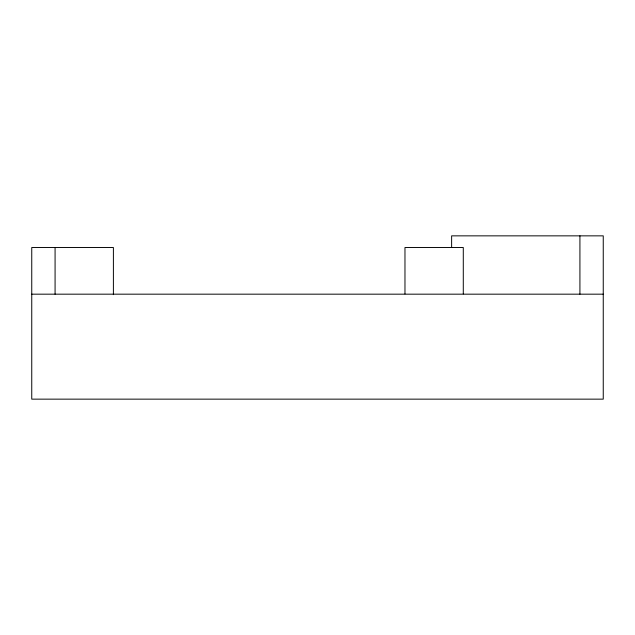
<?xml version="1.0" encoding="UTF-8"?>
<svg xmlns="http://www.w3.org/2000/svg" width="635" height="635" viewBox="0 0 635 635"><rect width="100%" height="100%" fill="white"/><g stroke="black" fill="none" stroke-linecap="round" stroke-linejoin="round"><path stroke-width="0.95" d="M31.75 294.172L603.25 294.172M579.922 235.855L579.922 294.172M463.288 293.902L463.288 247.523L404.971 247.523L404.971 293.902M451.628 247.523L451.628 235.855L603.25 235.855L603.25 399.145L31.75 399.145L31.75 247.523L113.395 247.523L113.395 294.664M55.078 247.523L55.078 294.172"/></g></svg>
